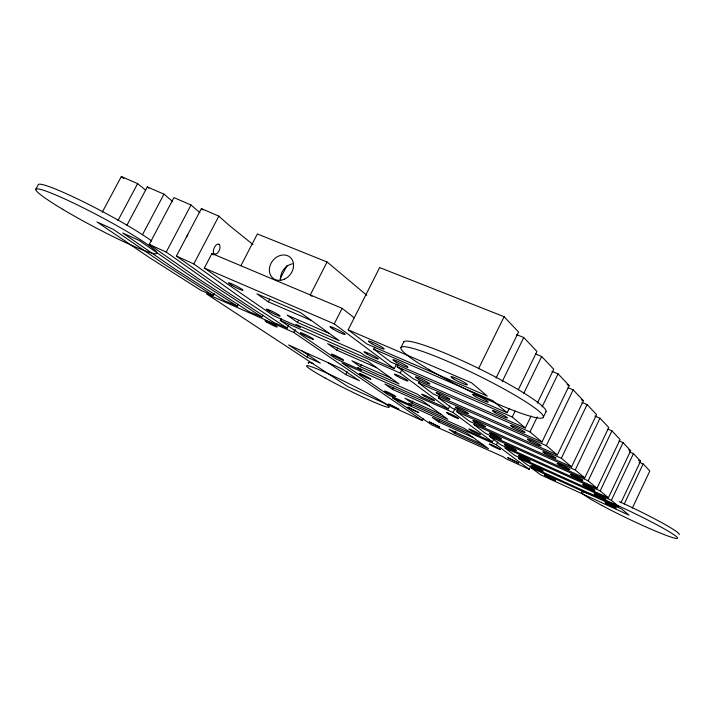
<?xml version="1.0" encoding="UTF-8"?>
<svg xmlns="http://www.w3.org/2000/svg" width="715" height="715" viewBox="0 0 715 715"><rect width="100%" height="100%" fill="white"/><g stroke="black" fill="none" stroke-linecap="round" stroke-linejoin="round"><path stroke-width="1.07" d="M620.915 502.797L640.569 461.175L633.445 453.632L629.343 451.871M624.195 504.084L643.151 463.91L639.076 462.14M632.328 508.115L649.819 470.971L643.151 463.91M608.385 497.801L600.171 490.901L504.719 447.813L514.889 455.473L608.385 497.801L630.684 450.709L623.069 442.648L618.984 440.905M519.546 456.268L518.581 458.252L528.108 465.438L619.047 506.765L611.361 500.303L633.445 453.632M474.983 422.699L474.018 424.674L485.682 433.46L584.736 477.933L608.769 427.507L599.983 418.212L594.844 416.05M611.942 430.868L620.111 439.519L596.98 488.22L588.159 480.811L611.942 430.868L607.866 429.143M600.171 490.901L623.069 442.648M457.931 409.802L456.948 411.813L469.487 421.26L571.562 466.868L596.569 414.593L587.104 404.574L581.956 402.42M584.736 477.933L575.253 469.97L599.983 418.212M439.546 395.949L438.554 397.951L452.068 408.131L557.36 454.928L583.413 400.668L573.18 389.836L568.067 387.718M571.562 466.868L561.347 458.279L587.104 404.574M419.66 381.015L418.686 382.981L433.29 393.983L541.988 442.013L569.185 385.608L558.084 373.865L551.917 371.335M393.849 396.074L392.866 398.058L431.753 424.871L503.351 456.867L505.72 458.592L529.207 469.299L531.066 465.438M531.576 468.048L621.827 509.098L629.021 515.149L540.522 474.787L531.576 468.048L532.523 466.073M557.36 454.928L546.305 445.642L573.18 389.836M398.139 364.775L397.156 366.75L412.984 378.691L525.302 427.99L531.093 416.05M537.358 403.108L553.75 369.271L541.666 356.481L535.464 353.961M541.988 442.013L529.994 431.931L537.26 416.917M542.104 406.898L558.084 373.865M543.257 417.354L545.956 411.751M492.438 441.87L453.104 412.528L341.904 362.916L388.173 394.823L411.643 405.414L408.569 403.26L464.419 428.446L467.235 430.502L492.438 441.87L493.85 438.983M374.731 347.115L373.731 349.108L390.962 362.094L507.132 412.716L509.08 408.703M518.366 389.63L536.938 351.476L523.746 337.507L516.507 334.611M529.207 469.299L496.416 444.837L497.81 441.977M525.302 427.99L512.244 417.015L515.14 411.062M523.818 393.196L541.666 356.481M502.171 381.658L523.746 337.507M596.98 488.22L500.777 444.837L489.9 436.642L490.865 434.657M473.044 437.509L438.545 421.868L432.271 417.453L467.118 433.219L488.443 448.663L454.865 433.379L455.848 431.377M496.067 378.021L518.572 332.028L504.102 316.709L379.647 267.571L348.169 329.847L366.983 344.022L487.255 396.021L471.596 382.856L348.169 329.847M438.545 421.868L439.502 419.919M281.254 318.577L280.298 320.436L336.264 359.037L361.406 370.227L357.706 367.644L417.721 394.349L421.117 396.834L448.296 408.944L449.735 406.013M453.104 412.528L454.999 408.667M478.487 368.824L504.102 316.709M422.458 420.635L293.758 332.439L206.456 293.865L347.856 386.618L422.458 420.635L423.36 418.802M429.402 405.914L392.401 389.344L384.902 384.053L422.297 400.766L447.813 419.249L411.858 403.054L412.85 401.061M448.296 408.944L400.23 373.087L402.214 369.119M392.401 389.344L393.384 387.387M400.99 347.454L403.752 341.922M354.309 317.871L342.128 308.335L211.926 253.557L204.347 268.071L273.425 315.699L300.425 327.533L295.894 324.36L360.655 352.701L364.856 355.757L394.296 368.663L396.628 363.98M376.608 367.689L336.756 350.109L327.622 343.665L367.921 361.397L399.006 383.901L360.342 366.732L361.325 364.766M302.034 350.976L320.311 363.131L307.164 357.205L288.619 344.952L342.011 368.922L359.439 380.764L345.81 374.624L347.293 371.684M394.296 368.663L334.245 323.868L342.128 308.335M336.756 350.109L337.766 348.116M307.164 357.205L308.674 354.238M253.021 244.584L228.943 225.162L218.826 216.145L201.38 208.583L176.417 256.077L225.234 290.737L273.836 322.545L287.153 328.158L288.645 325.236M240.875 265.739L257.364 233.957L327.095 261.985L310.265 294.938L312.026 296.287M311.427 320.499L268.322 301.855L256.944 293.829L300.559 312.634L339.25 340.644L297.503 322.429L298.512 320.454M293.758 332.439L295.232 329.552M268.322 301.855L269.85 298.897M279.985 279.19L287.09 265.39M199.932 212.713L191.021 204.999L173.968 197.608L149.229 244.396L199.44 279.485L248.99 311.588L261.94 317.031L262.95 315.065M237.326 306.172L188.671 274.783L139.38 240.562L122.774 233.036L174.299 268.518L224.733 300.881L237.326 306.172L238.327 304.224M213.285 295.572L163.798 263.933L113.274 229.345L97.026 221.981L149.784 257.82L201.04 290.424L213.285 295.572L214.312 293.597M287.153 328.158L240.356 297.333L193.801 263.951L218.826 216.145M261.94 317.031L214.187 285.92L166.22 252.091L191.021 204.999M142.455 234.761L163.967 194.158L147.299 186.928L126.948 225.189M117.939 220.586L137.638 183.603L121.335 176.525L102.2 212.31M35.75 189.305L38.252 184.684A68.47 6.256 27.9 0 1 84.71 202.434A68.47 6.256 27.9 0 1 151.777 241.062M567.12 384.759L569.185 385.608M581.358 399.81L583.413 400.668M628.646 449.833L630.684 450.709M204.347 268.071L334.245 323.868M638.54 460.29L640.569 461.175M373.731 349.108L492.858 400.722L507.132 412.716M329.347 333.476L287.108 315.101L297.503 322.429M397.156 366.75L512.244 417.015M280.298 320.436L400.23 373.087M418.686 382.981L529.994 431.931M438.554 397.951L546.305 445.642M391.007 378.11L351.914 360.789L360.342 366.732M456.948 411.813L561.347 458.279M474.018 424.674L575.253 469.97M441.227 414.468L404.887 398.148L411.858 403.054M489.9 436.642L588.159 480.811M176.417 256.077L193.801 263.951M149.229 244.396L166.22 252.091M392.866 398.058L496.416 444.837M518.581 458.252L611.361 500.303M482.92 444.659L449.002 429.25L454.865 433.379M328.078 362.666L345.81 374.624M211.926 253.557L213.722 254.844M121.335 176.525L123.874 178.589M137.638 183.603L145.699 190.244M147.299 186.928L148.934 188.286M327.095 261.985L366.759 295.277M163.967 194.158L172.369 201.246M201.38 208.583L203.024 210.022M280.664 280.378A13.326 11.038 -52.3 0 1 292.48 263.826M186.552 237.201A5.255 2.654 -66.2 0 1 187.813 234.806M619.253 501.581A53.205 3.933 25.6 0 1 679.053 534.65M403.582 342.574A79.213 9.277 26.1 0 1 479.148 368.69A79.213 9.277 26.1 0 1 545.509 412.278M308.692 363.47A46.189 3.164 26.6 0 1 313.009 363.408M388.79 404.1L398.764 409.159L388.79 404.1M507.9 457.743L518.67 463.007L507.9 457.743M407.943 407.139L413.315 410.321L418.686 412.492L408.024 407.13M429.322 421.939L439.636 427.07L429.322 421.939M544.607 475.082L550.175 478.344L555.43 480.391L544.607 475.082M218.933 244.342L218.361 244.083A5.327 2.565 -66.2 0 0 214.473 247.363A5.327 2.565 -66.2 0 0 213.624 253.146L214.08 253.745A5.327 3.048 -67.2 0 0 218.665 251.519A5.327 3.048 -67.2 0 0 219.532 245.013L218.933 244.342M231.705 285.258A8.151 0.778 27.3 0 0 242.912 290.299A8.151 0.778 27.3 0 0 232.393 284.105A8.151 0.778 27.3 0 0 231.705 285.258M269.332 311.293A7.677 0.697 27.1 0 0 280.083 316.164A7.677 0.697 27.1 0 0 270.377 310.471A7.677 0.697 27.1 0 0 269.332 311.293M332.904 328.998A8.482 0.858 26.9 0 0 345.104 334.477A8.482 0.858 26.9 0 0 334.808 328.292A8.482 0.858 26.9 0 0 332.904 328.998M284.534 279.136A13.549 11.154 -52.3 0 0 290.058 257.194A13.549 11.154 -52.3 0 0 269.778 266.659A13.549 11.154 -52.3 0 0 284.534 279.136M367.206 354.148A7.99 0.769 26.7 0 0 378.342 359.019A7.99 0.769 26.7 0 0 368.082 353.094A7.99 0.769 26.7 0 0 367.206 354.148M303.133 334.683A7.266 0.626 26.9 0 0 313.447 339.384A7.266 0.626 26.9 0 0 304.447 334.128A7.266 0.626 26.9 0 0 303.133 334.683M333.646 355.793A6.9 0.572 26.7 0 0 343.566 360.342A6.9 0.572 26.7 0 0 335.183 355.471A6.9 0.572 26.7 0 0 333.646 355.793M397.281 376.278A7.561 0.688 26.5 0 0 407.961 380.997A7.561 0.688 26.5 0 0 398.416 375.509A7.561 0.688 26.5 0 0 397.281 376.278M424.317 396.173A7.177 0.617 26.4 0 0 434.577 400.74A7.177 0.617 26.4 0 0 425.657 395.636A7.177 0.617 26.4 0 0 424.317 396.173M361.835 375.241A6.569 0.518 26.6 0 0 370.96 379.325A6.569 0.518 26.6 0 0 362.487 374.562A6.569 0.518 26.6 0 0 361.835 375.241M387.047 392.687A6.274 0.474 26.5 0 0 395.869 396.664A6.274 0.474 26.5 0 0 387.888 392.186A6.274 0.474 26.5 0 0 387.047 392.687M448.743 414.155A6.837 0.563 26.3 0 0 458.619 418.57A6.837 0.563 26.3 0 0 450.253 413.815A6.837 0.563 26.3 0 0 448.743 414.155M471.435 430.761A6.533 0.509 26.2 0 0 480.507 434.738A6.533 0.509 26.2 0 0 472.007 430.055A6.533 0.509 26.2 0 0 471.435 430.761M491.652 445.642A6.256 0.465 26.1 0 0 500.42 449.512A6.256 0.465 26.1 0 0 492.367 445.096A6.256 0.465 26.1 0 0 491.652 445.642M606.642 503.834A6.292 0.447 25.7 0 0 616.178 508.186A6.292 0.447 25.7 0 0 609.341 504.298A6.292 0.447 25.7 0 0 606.642 503.834M533.828 466.886A6.265 0.465 25.9 0 0 543.141 471.114A6.265 0.465 25.9 0 0 535.928 467.029A6.265 0.465 25.9 0 0 533.828 466.886M595.908 495.066A6.489 0.483 25.7 0 0 605.721 499.526A6.489 0.483 25.7 0 0 598.607 495.468A6.489 0.483 25.7 0 0 595.908 495.066M520.618 456.831A6.471 0.492 26 0 0 530.181 461.166A6.471 0.492 26 0 0 522.665 456.894A6.471 0.492 26 0 0 520.618 456.831M584.441 485.7A6.703 0.518 25.7 0 0 594.54 490.267A6.703 0.518 25.7 0 0 587.131 486.021A6.703 0.518 25.7 0 0 584.441 485.7M506.488 446.089A6.676 0.527 26 0 0 516.328 450.522A6.676 0.527 26 0 0 508.481 446.053A6.676 0.527 26 0 0 506.488 446.089M572.17 475.663A6.927 0.554 25.7 0 0 582.573 480.355A6.927 0.554 25.7 0 0 574.842 475.913A6.927 0.554 25.7 0 0 572.17 475.663M491.366 434.577A6.909 0.572 26.1 0 0 501.492 439.126A6.909 0.572 26.1 0 0 493.287 434.434A6.909 0.572 26.1 0 0 491.366 434.577M559.005 464.902A7.159 0.599 25.8 0 0 569.73 469.719A7.159 0.599 25.8 0 0 561.65 465.054A7.159 0.599 25.8 0 0 559.005 464.902M475.126 422.225A7.15 0.608 26.1 0 0 485.556 426.882A7.15 0.608 26.1 0 0 476.959 421.957A7.15 0.608 26.1 0 0 475.126 422.225M544.83 453.319A7.418 0.643 25.8 0 0 555.904 458.27A7.418 0.643 25.8 0 0 547.44 453.364A7.418 0.643 25.8 0 0 544.83 453.319M457.645 408.926A7.418 0.661 26.2 0 0 468.388 413.699A7.418 0.661 26.2 0 0 459.37 408.515A7.418 0.661 26.2 0 0 457.645 408.926M529.547 440.824A7.704 0.697 25.9 0 0 540.987 445.91A7.704 0.697 25.9 0 0 532.094 440.744A7.704 0.697 25.9 0 0 529.547 440.824M438.769 394.573A7.713 0.715 26.3 0 0 449.851 399.471A7.713 0.715 26.3 0 0 440.369 393.992A7.713 0.715 26.3 0 0 438.769 394.573M512.995 427.311A7.999 0.76 25.9 0 0 524.828 432.53A7.999 0.76 25.9 0 0 515.479 427.07A7.999 0.76 25.9 0 0 512.995 427.311M418.329 379.03A8.026 0.778 26.4 0 0 429.778 384.053A8.026 0.778 26.4 0 0 419.776 378.253A8.026 0.778 26.4 0 0 418.329 379.03M495.039 412.627A8.33 0.831 26 0 0 507.284 418.007A8.33 0.831 26 0 0 497.425 412.215A8.33 0.831 26 0 0 495.039 412.627M396.128 362.139A8.374 0.84 26.5 0 0 407.961 367.287A8.374 0.84 26.5 0 0 397.388 361.129A8.374 0.84 26.5 0 0 396.128 362.139M475.466 396.637A8.696 0.903 26.1 0 0 488.166 402.17A8.696 0.903 26.1 0 0 477.736 396.012A8.696 0.903 26.1 0 0 475.466 396.637M371.925 343.727A8.759 0.921 26.7 0 0 384.161 349.009A8.759 0.921 26.7 0 0 372.953 342.449A8.759 0.921 26.7 0 0 371.925 343.727M454.07 379.147A9.098 0.992 26.2 0 0 467.244 384.84A9.098 0.992 26.2 0 0 456.179 378.271A9.098 0.992 26.2 0 0 454.07 379.147M266.543 321.973A6.944 0.572 27 0 0 277 327.014A6.944 0.572 27 0 0 269.716 322.519A6.944 0.572 27 0 0 266.543 321.973M601.78 505.398A53.223 3.763 25.6 0 0 677.311 538.386A53.223 3.763 25.6 0 0 609.421 501.841A53.223 3.763 25.6 0 0 601.78 505.398M429.25 369.682A79.258 8.893 26.1 0 0 542.819 417.855A79.258 8.893 26.1 0 0 444.185 359.886A79.258 8.893 26.1 0 0 429.25 369.682M62.697 209.289A68.497 5.997 27.9 0 0 156.826 253.378A68.497 5.997 27.9 0 0 69.471 201.13A68.497 5.997 27.9 0 0 62.697 209.289M325.209 378.038A46.207 3.03 26.6 0 0 389.121 407.264A46.207 3.03 26.6 0 0 329.249 374.195A46.207 3.03 26.6 0 0 325.209 378.038"/></g></svg>
